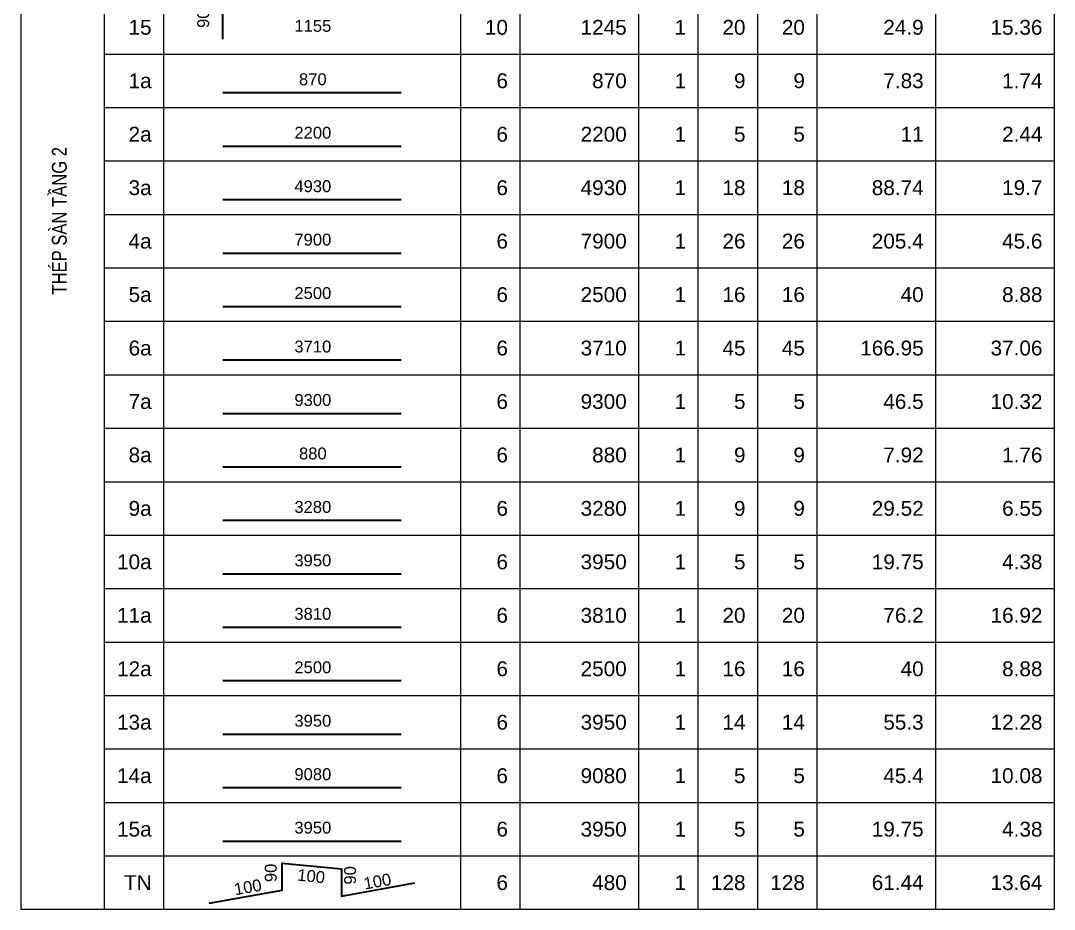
# Model space of a CAD drawing. Header units: millimetres. Extents: x -529861 to -223882, y -171969 to 61504.
# Drawn here: x -327156 to -315321, y -170675 to -160501 of the extents above; entities that cross this region are included whole.
import ezdxf
from ezdxf.enums import TextEntityAlignment as Align

# ---------------------------------------------------------------- set-up
doc = ezdxf.new("R2010")
doc.units = ezdxf.units.MM
doc.header["$LTSCALE"] = 5000
for name, color, linetype, lineweight in [('kata_net khung', 3, 'Continuous', 20), ('kata_text', 7, 'Continuous', 30), ('kata_text @ 1', 7, 'Continuous', 30), ('kata_thep chu', 1, 'Continuous', 35)]:
    doc.layers.add(name, color=color, linetype=linetype, lineweight=lineweight)
doc.styles.add('kata_text', font='arial.ttf', dxfattribs={"width": 0.8})

# ---------------------------------------------------------------- blocks, each defined once
blk = doc.blocks.new('dang37')
at = {"layer": 'kata_net khung'}
for p, q in [((0, 0), (0, -900)), ((1405, 0), (1405, -900)), ((2405, 0), (2405, -900)), ((7405, 0), (7405, -900)), ((8405, 0), (8405, -900)), ((10405, 0), (10405, -900)), ((11405, 0), (11405, -900)), ((12405, 0), (12405, -900)), ((13405, 0), (13405, -900)), ((15405, 0), (15405, -900)), ((17405, 0), (17405, -900)), ((1405, -900), (17405, -900))]:
    blk.add_line(p, q, dxfattribs=at)
at = {"layer": 'kata_thep chu'}
blk.add_lwpolyline([(3175, -799), (4405, -579), (4405, -122), (5400, -220), (5400, -677), (6636, -455)], dxfattribs=at)
at = {"layer": 'kata_text', "style": 'kata_text'}
for tag, rotation, p in [('003', 90, (4211, -287)), ('005', 90, (5546, -328)), ('004', 354, (4892, -340))]:
    blk.add_attdef(tag, text='', height=200, rotation=rotation, dxfattribs=at).set_placement(p, align=Align.MIDDLE_CENTER)
for tag, p in [('001', (2205, -450)), ('007', (8205, -450)), ('008', (10205, -450)), ('009', (11205, -450)), ('010', (12205, -450)), ('011', (13205, -450)), ('012', (15205, -450)), ('013', (17205, -450))]:
    blk.add_attdef(tag, text='', height=250, dxfattribs=at).set_placement(p, align=Align.MIDDLE_RIGHT)
blk.add_attdef('006', text='', height=200, rotation=10, dxfattribs=at).set_placement((5777, -469), align=Align.MIDDLE_LEFT)
blk.add_attdef('002', text='', height=200, rotation=10, dxfattribs=at).set_placement((3852, -683), align=Align.BOTTOM_CENTER)
blk = doc.blocks.new('dang03')
at = {"layer": 'kata_net khung'}
for p, q in [((0, 0), (0, -900)), ((1405, 0), (1405, -900)), ((2405, 0), (2405, -900)), ((7405, 0), (7405, -900)), ((8405, 0), (8405, -900)), ((10405, 0), (10405, -900)), ((11405, 0), (11405, -900)), ((12405, 0), (12405, -900)), ((13405, 0), (13405, -900)), ((15405, 0), (15405, -900)), ((17405, 0), (17405, -900)), ((1405, -900), (17405, -900))]:
    blk.add_line(p, q, dxfattribs=at)
at = {"layer": 'kata_thep chu'}
blk.add_lwpolyline([(3405, -650), (3405, -150), (6405, -150)], dxfattribs=at)
at = {"layer": 'kata_text', "style": 'kata_text'}
blk.add_attdef('09', text='', height=200, rotation=90, dxfattribs=at).set_placement((3073, -150), align=Align.MIDDLE_RIGHT)
for tag, p in [('10', (2205, -450)), ('07', (8205, -450)), ('06', (10205, -450)), ('05', (11205, -450)), ('04', (12205, -450)), ('03', (13205, -450)), ('02', (15205, -450)), ('01', (17205, -450))]:
    blk.add_attdef(tag, text='', height=250, dxfattribs=at).set_placement(p, align=Align.MIDDLE_RIGHT)
blk.add_attdef('08', text='', height=200, dxfattribs=at).set_placement((4920, -425), align=Align.MIDDLE_CENTER)
blk = doc.blocks.new('dang01')
at = {"layer": 'kata_net khung'}
for p, q in [((0, 0), (0, -900)), ((1405, 0), (1405, -900)), ((2405, 0), (2405, -900)), ((7405, 0), (7405, -900)), ((8405, 0), (8405, -900)), ((10405, 0), (10405, -900)), ((11405, 0), (11405, -900)), ((12405, 0), (12405, -900)), ((13405, 0), (13405, -900)), ((15405, 0), (15405, -900)), ((17405, 0), (17405, -900)), ((1405, -900), (17405, -900))]:
    blk.add_line(p, q, dxfattribs=at)
at = {"layer": 'kata_thep chu'}
blk.add_line((3405, -650), (6405, -650), dxfattribs=at)
at = {"layer": 'kata_text', "style": 'kata_text'}
for p in [(2205, -450), (8205, -450), (10205, -450), (11205, -450), (12205, -450), (13205, -450), (15205, -450), (17205, -450)]:
    blk.add_attdef('D03', text='', height=250, dxfattribs=at).set_placement(p, align=Align.MIDDLE_RIGHT)
blk.add_attdef('00000000', text='', height=200, dxfattribs=at).set_placement((4920, -425), align=Align.MIDDLE_CENTER)

msp = doc.modelspace()

# ---------------------------------------------------------------- linework, layer by layer
at = {"layer": 'kata_net khung', "linetype": 'ByBlock', "ltscale": 1500}
msp.add_line((-327156.41, -170675.11), (-326200.81, -170675.11), dxfattribs=at)

# ---------------------------------------------------------------- block references
at = {"layer": 'kata_net khung', "linetype": 'ByBlock', "ltscale": 1500, "xscale": 0.68, "yscale": 0.68, "zscale": 0.68}
for name, p, values in [('dang03', (-327156.41, -160271.11), {'10': '15', '09': '90', '08': '1155', '07': '10', '06': '1245', '05': '1', '04': '20', '03': '20', '02': '24.9', '01': '15.36'}), ('dang37', (-327156.41, -170063.11), {'001': 'TN', '002': '100', '003': '90', '004': '100', '005': '90', '006': '100', '007': '6', '008': '480', '009': '1', '010': '128', '011': '128', '012': '61.44', '013': '13.64'})]:
    msp.add_blockref(name, p, dxfattribs=at).add_auto_attribs(values)
at = {"layer": 'kata_net khung', "linetype": 'ByBlock', "ltscale": 1500}
ref = msp.add_blockref('dang01', (-327156.41, -160883.11), dxfattribs=dict(at, xscale=0.68, yscale=0.68, zscale=0.68))
ref.add_attrib('D03', '1a', dxfattribs={"layer": 'kata_text', "height": 170, "style": 'kata_text'}).set_placement((-325656.81, -161189.11), align=Align.MIDDLE_RIGHT)
ref.add_attrib('00000000', '870', dxfattribs={"layer": 'kata_text', "height": 136, "style": 'kata_text'}).set_placement((-323811.07, -161171.93), align=Align.MIDDLE_CENTER)
ref.add_attrib('D03', '6', dxfattribs={"layer": 'kata_text', "height": 170, "style": 'kata_text'}).set_placement((-321576.81, -161189.11), align=Align.MIDDLE_RIGHT)
ref.add_attrib('D03', '870', dxfattribs={"layer": 'kata_text', "height": 170, "style": 'kata_text'}).set_placement((-320216.81, -161189.11), align=Align.MIDDLE_RIGHT)
ref.add_attrib('D03', '1', dxfattribs={"layer": 'kata_text', "height": 170, "style": 'kata_text'}).set_placement((-319536.81, -161189.11), align=Align.MIDDLE_RIGHT)
ref.add_attrib('D03', '9', dxfattribs={"layer": 'kata_text', "height": 170, "style": 'kata_text'}).set_placement((-318856.81, -161189.11), align=Align.MIDDLE_RIGHT)
ref.add_attrib('D03', '9', dxfattribs={"layer": 'kata_text', "height": 170, "style": 'kata_text'}).set_placement((-318176.81, -161188.88), align=Align.MIDDLE_RIGHT)
ref.add_attrib('D03', '7.83', dxfattribs={"layer": 'kata_text', "height": 170, "style": 'kata_text'}).set_placement((-316816.81, -161189.11), align=Align.MIDDLE_RIGHT)
ref.add_attrib('D03', '1.74', dxfattribs={"layer": 'kata_text', "height": 170, "style": 'kata_text'}).set_placement((-315456.81, -161189.11), align=Align.MIDDLE_RIGHT)
ref = msp.add_blockref('dang01', (-327156.41, -161495.11), dxfattribs=dict(at, xscale=0.68, yscale=0.68, zscale=0.68))
ref.add_attrib('D03', '2a', dxfattribs={"layer": 'kata_text', "height": 170, "style": 'kata_text'}).set_placement((-325656.81, -161801.11), align=Align.MIDDLE_RIGHT)
ref.add_attrib('00000000', '2200', dxfattribs={"layer": 'kata_text', "height": 136, "style": 'kata_text'}).set_placement((-323811.07, -161783.93), align=Align.MIDDLE_CENTER)
ref.add_attrib('D03', '6', dxfattribs={"layer": 'kata_text', "height": 170, "style": 'kata_text'}).set_placement((-321576.81, -161801.11), align=Align.MIDDLE_RIGHT)
ref.add_attrib('D03', '2200', dxfattribs={"layer": 'kata_text', "height": 170, "style": 'kata_text'}).set_placement((-320216.81, -161801.11), align=Align.MIDDLE_RIGHT)
ref.add_attrib('D03', '1', dxfattribs={"layer": 'kata_text', "height": 170, "style": 'kata_text'}).set_placement((-319536.81, -161801.11), align=Align.MIDDLE_RIGHT)
ref.add_attrib('D03', '5', dxfattribs={"layer": 'kata_text', "height": 170, "style": 'kata_text'}).set_placement((-318856.81, -161801.11), align=Align.MIDDLE_RIGHT)
ref.add_attrib('D03', '5', dxfattribs={"layer": 'kata_text', "height": 170, "style": 'kata_text'}).set_placement((-318176.81, -161800.88), align=Align.MIDDLE_RIGHT)
ref.add_attrib('D03', '11', dxfattribs={"layer": 'kata_text', "height": 170, "style": 'kata_text'}).set_placement((-316816.81, -161801.11), align=Align.MIDDLE_RIGHT)
ref.add_attrib('D03', '2.44', dxfattribs={"layer": 'kata_text', "height": 170, "style": 'kata_text'}).set_placement((-315456.81, -161801.11), align=Align.MIDDLE_RIGHT)
ref = msp.add_blockref('dang01', (-327156.41, -162107.11), dxfattribs=dict(at, xscale=0.68, yscale=0.68, zscale=0.68))
ref.add_attrib('D03', '3a', dxfattribs={"layer": 'kata_text', "height": 170, "style": 'kata_text'}).set_placement((-325656.81, -162413.11), align=Align.MIDDLE_RIGHT)
ref.add_attrib('00000000', '4930', dxfattribs={"layer": 'kata_text', "height": 136, "style": 'kata_text'}).set_placement((-323811.07, -162395.93), align=Align.MIDDLE_CENTER)
ref.add_attrib('D03', '6', dxfattribs={"layer": 'kata_text', "height": 170, "style": 'kata_text'}).set_placement((-321576.81, -162413.11), align=Align.MIDDLE_RIGHT)
ref.add_attrib('D03', '4930', dxfattribs={"layer": 'kata_text', "height": 170, "style": 'kata_text'}).set_placement((-320216.81, -162413.11), align=Align.MIDDLE_RIGHT)
ref.add_attrib('D03', '1', dxfattribs={"layer": 'kata_text', "height": 170, "style": 'kata_text'}).set_placement((-319536.81, -162413.11), align=Align.MIDDLE_RIGHT)
ref.add_attrib('D03', '18', dxfattribs={"layer": 'kata_text', "height": 170, "style": 'kata_text'}).set_placement((-318856.81, -162413.11), align=Align.MIDDLE_RIGHT)
ref.add_attrib('D03', '18', dxfattribs={"layer": 'kata_text', "height": 170, "style": 'kata_text'}).set_placement((-318176.81, -162412.88), align=Align.MIDDLE_RIGHT)
ref.add_attrib('D03', '88.74', dxfattribs={"layer": 'kata_text', "height": 170, "style": 'kata_text'}).set_placement((-316816.81, -162413.11), align=Align.MIDDLE_RIGHT)
ref.add_attrib('D03', '19.7', dxfattribs={"layer": 'kata_text', "height": 170, "style": 'kata_text'}).set_placement((-315456.81, -162413.11), align=Align.MIDDLE_RIGHT)
ref = msp.add_blockref('dang01', (-327156.41, -162719.11), dxfattribs=dict(at, xscale=0.68, yscale=0.68, zscale=0.68))
ref.add_attrib('D03', '4a', dxfattribs={"layer": 'kata_text', "height": 170, "style": 'kata_text'}).set_placement((-325656.81, -163025.11), align=Align.MIDDLE_RIGHT)
ref.add_attrib('00000000', '7900', dxfattribs={"layer": 'kata_text', "height": 136, "style": 'kata_text'}).set_placement((-323811.07, -163007.93), align=Align.MIDDLE_CENTER)
ref.add_attrib('D03', '6', dxfattribs={"layer": 'kata_text', "height": 170, "style": 'kata_text'}).set_placement((-321576.81, -163025.11), align=Align.MIDDLE_RIGHT)
ref.add_attrib('D03', '7900', dxfattribs={"layer": 'kata_text', "height": 170, "style": 'kata_text'}).set_placement((-320216.81, -163025.11), align=Align.MIDDLE_RIGHT)
ref.add_attrib('D03', '1', dxfattribs={"layer": 'kata_text', "height": 170, "style": 'kata_text'}).set_placement((-319536.81, -163025.11), align=Align.MIDDLE_RIGHT)
ref.add_attrib('D03', '26', dxfattribs={"layer": 'kata_text', "height": 170, "style": 'kata_text'}).set_placement((-318856.81, -163025.11), align=Align.MIDDLE_RIGHT)
ref.add_attrib('D03', '26', dxfattribs={"layer": 'kata_text', "height": 170, "style": 'kata_text'}).set_placement((-318176.81, -163024.88), align=Align.MIDDLE_RIGHT)
ref.add_attrib('D03', '205.4', dxfattribs={"layer": 'kata_text', "height": 170, "style": 'kata_text'}).set_placement((-316816.81, -163025.11), align=Align.MIDDLE_RIGHT)
ref.add_attrib('D03', '45.6', dxfattribs={"layer": 'kata_text', "height": 170, "style": 'kata_text'}).set_placement((-315456.81, -163025.11), align=Align.MIDDLE_RIGHT)
ref = msp.add_blockref('dang01', (-327156.41, -163331.11), dxfattribs=dict(at, xscale=0.68, yscale=0.68, zscale=0.68))
ref.add_attrib('D03', '5a', dxfattribs={"layer": 'kata_text', "height": 170, "style": 'kata_text'}).set_placement((-325656.81, -163637.11), align=Align.MIDDLE_RIGHT)
ref.add_attrib('00000000', '2500', dxfattribs={"layer": 'kata_text', "height": 136, "style": 'kata_text'}).set_placement((-323811.07, -163619.93), align=Align.MIDDLE_CENTER)
ref.add_attrib('D03', '6', dxfattribs={"layer": 'kata_text', "height": 170, "style": 'kata_text'}).set_placement((-321576.81, -163637.11), align=Align.MIDDLE_RIGHT)
ref.add_attrib('D03', '2500', dxfattribs={"layer": 'kata_text', "height": 170, "style": 'kata_text'}).set_placement((-320216.81, -163637.11), align=Align.MIDDLE_RIGHT)
ref.add_attrib('D03', '1', dxfattribs={"layer": 'kata_text', "height": 170, "style": 'kata_text'}).set_placement((-319536.81, -163637.11), align=Align.MIDDLE_RIGHT)
ref.add_attrib('D03', '16', dxfattribs={"layer": 'kata_text', "height": 170, "style": 'kata_text'}).set_placement((-318856.81, -163637.11), align=Align.MIDDLE_RIGHT)
ref.add_attrib('D03', '16', dxfattribs={"layer": 'kata_text', "height": 170, "style": 'kata_text'}).set_placement((-318176.81, -163636.88), align=Align.MIDDLE_RIGHT)
ref.add_attrib('D03', '40', dxfattribs={"layer": 'kata_text', "height": 170, "style": 'kata_text'}).set_placement((-316816.81, -163637.11), align=Align.MIDDLE_RIGHT)
ref.add_attrib('D03', '8.88', dxfattribs={"layer": 'kata_text', "height": 170, "style": 'kata_text'}).set_placement((-315456.81, -163637.11), align=Align.MIDDLE_RIGHT)
ref = msp.add_blockref('dang01', (-327156.41, -163943.11), dxfattribs=dict(at, xscale=0.68, yscale=0.68, zscale=0.68))
ref.add_attrib('D03', '6a', dxfattribs={"layer": 'kata_text', "height": 170, "style": 'kata_text'}).set_placement((-325656.81, -164249.11), align=Align.MIDDLE_RIGHT)
ref.add_attrib('00000000', '3710', dxfattribs={"layer": 'kata_text', "height": 136, "style": 'kata_text'}).set_placement((-323811.07, -164231.93), align=Align.MIDDLE_CENTER)
ref.add_attrib('D03', '6', dxfattribs={"layer": 'kata_text', "height": 170, "style": 'kata_text'}).set_placement((-321576.81, -164249.11), align=Align.MIDDLE_RIGHT)
ref.add_attrib('D03', '3710', dxfattribs={"layer": 'kata_text', "height": 170, "style": 'kata_text'}).set_placement((-320216.81, -164249.11), align=Align.MIDDLE_RIGHT)
ref.add_attrib('D03', '1', dxfattribs={"layer": 'kata_text', "height": 170, "style": 'kata_text'}).set_placement((-319536.81, -164249.11), align=Align.MIDDLE_RIGHT)
ref.add_attrib('D03', '45', dxfattribs={"layer": 'kata_text', "height": 170, "style": 'kata_text'}).set_placement((-318856.81, -164249.11), align=Align.MIDDLE_RIGHT)
ref.add_attrib('D03', '45', dxfattribs={"layer": 'kata_text', "height": 170, "style": 'kata_text'}).set_placement((-318176.81, -164248.88), align=Align.MIDDLE_RIGHT)
ref.add_attrib('D03', '166.95', dxfattribs={"layer": 'kata_text', "height": 170, "style": 'kata_text'}).set_placement((-316816.81, -164249.11), align=Align.MIDDLE_RIGHT)
ref.add_attrib('D03', '37.06', dxfattribs={"layer": 'kata_text', "height": 170, "style": 'kata_text'}).set_placement((-315456.81, -164249.11), align=Align.MIDDLE_RIGHT)
ref = msp.add_blockref('dang01', (-327156.41, -164555.11), dxfattribs=dict(at, xscale=0.68, yscale=0.68, zscale=0.68))
ref.add_attrib('D03', '7a', dxfattribs={"layer": 'kata_text', "height": 170, "style": 'kata_text'}).set_placement((-325656.81, -164861.11), align=Align.MIDDLE_RIGHT)
ref.add_attrib('00000000', '9300', dxfattribs={"layer": 'kata_text', "height": 136, "style": 'kata_text'}).set_placement((-323811.07, -164843.93), align=Align.MIDDLE_CENTER)
ref.add_attrib('D03', '6', dxfattribs={"layer": 'kata_text', "height": 170, "style": 'kata_text'}).set_placement((-321576.81, -164861.11), align=Align.MIDDLE_RIGHT)
ref.add_attrib('D03', '9300', dxfattribs={"layer": 'kata_text', "height": 170, "style": 'kata_text'}).set_placement((-320216.81, -164861.11), align=Align.MIDDLE_RIGHT)
ref.add_attrib('D03', '1', dxfattribs={"layer": 'kata_text', "height": 170, "style": 'kata_text'}).set_placement((-319536.81, -164861.11), align=Align.MIDDLE_RIGHT)
ref.add_attrib('D03', '5', dxfattribs={"layer": 'kata_text', "height": 170, "style": 'kata_text'}).set_placement((-318856.81, -164861.11), align=Align.MIDDLE_RIGHT)
ref.add_attrib('D03', '5', dxfattribs={"layer": 'kata_text', "height": 170, "style": 'kata_text'}).set_placement((-318176.81, -164860.88), align=Align.MIDDLE_RIGHT)
ref.add_attrib('D03', '46.5', dxfattribs={"layer": 'kata_text', "height": 170, "style": 'kata_text'}).set_placement((-316816.81, -164861.11), align=Align.MIDDLE_RIGHT)
ref.add_attrib('D03', '10.32', dxfattribs={"layer": 'kata_text', "height": 170, "style": 'kata_text'}).set_placement((-315456.81, -164861.11), align=Align.MIDDLE_RIGHT)
ref = msp.add_blockref('dang01', (-327156.41, -165167.11), dxfattribs=dict(at, xscale=0.68, yscale=0.68, zscale=0.68))
ref.add_attrib('D03', '8a', dxfattribs={"layer": 'kata_text', "height": 170, "style": 'kata_text'}).set_placement((-325656.81, -165473.11), align=Align.MIDDLE_RIGHT)
ref.add_attrib('00000000', '880', dxfattribs={"layer": 'kata_text', "height": 136, "style": 'kata_text'}).set_placement((-323811.07, -165455.93), align=Align.MIDDLE_CENTER)
ref.add_attrib('D03', '6', dxfattribs={"layer": 'kata_text', "height": 170, "style": 'kata_text'}).set_placement((-321576.81, -165473.11), align=Align.MIDDLE_RIGHT)
ref.add_attrib('D03', '880', dxfattribs={"layer": 'kata_text', "height": 170, "style": 'kata_text'}).set_placement((-320216.81, -165473.11), align=Align.MIDDLE_RIGHT)
ref.add_attrib('D03', '1', dxfattribs={"layer": 'kata_text', "height": 170, "style": 'kata_text'}).set_placement((-319536.81, -165473.11), align=Align.MIDDLE_RIGHT)
ref.add_attrib('D03', '9', dxfattribs={"layer": 'kata_text', "height": 170, "style": 'kata_text'}).set_placement((-318856.81, -165473.11), align=Align.MIDDLE_RIGHT)
ref.add_attrib('D03', '9', dxfattribs={"layer": 'kata_text', "height": 170, "style": 'kata_text'}).set_placement((-318176.81, -165472.88), align=Align.MIDDLE_RIGHT)
ref.add_attrib('D03', '7.92', dxfattribs={"layer": 'kata_text', "height": 170, "style": 'kata_text'}).set_placement((-316816.81, -165473.11), align=Align.MIDDLE_RIGHT)
ref.add_attrib('D03', '1.76', dxfattribs={"layer": 'kata_text', "height": 170, "style": 'kata_text'}).set_placement((-315456.81, -165473.11), align=Align.MIDDLE_RIGHT)
ref = msp.add_blockref('dang01', (-327156.41, -165779.11), dxfattribs=dict(at, xscale=0.68, yscale=0.68, zscale=0.68))
ref.add_attrib('D03', '9a', dxfattribs={"layer": 'kata_text', "height": 170, "style": 'kata_text'}).set_placement((-325656.81, -166085.11), align=Align.MIDDLE_RIGHT)
ref.add_attrib('00000000', '3280', dxfattribs={"layer": 'kata_text', "height": 136, "style": 'kata_text'}).set_placement((-323811.07, -166067.93), align=Align.MIDDLE_CENTER)
ref.add_attrib('D03', '6', dxfattribs={"layer": 'kata_text', "height": 170, "style": 'kata_text'}).set_placement((-321576.81, -166085.11), align=Align.MIDDLE_RIGHT)
ref.add_attrib('D03', '3280', dxfattribs={"layer": 'kata_text', "height": 170, "style": 'kata_text'}).set_placement((-320216.81, -166085.11), align=Align.MIDDLE_RIGHT)
ref.add_attrib('D03', '1', dxfattribs={"layer": 'kata_text', "height": 170, "style": 'kata_text'}).set_placement((-319536.81, -166085.11), align=Align.MIDDLE_RIGHT)
ref.add_attrib('D03', '9', dxfattribs={"layer": 'kata_text', "height": 170, "style": 'kata_text'}).set_placement((-318856.81, -166085.11), align=Align.MIDDLE_RIGHT)
ref.add_attrib('D03', '9', dxfattribs={"layer": 'kata_text', "height": 170, "style": 'kata_text'}).set_placement((-318176.81, -166084.88), align=Align.MIDDLE_RIGHT)
ref.add_attrib('D03', '29.52', dxfattribs={"layer": 'kata_text', "height": 170, "style": 'kata_text'}).set_placement((-316816.81, -166085.11), align=Align.MIDDLE_RIGHT)
ref.add_attrib('D03', '6.55', dxfattribs={"layer": 'kata_text', "height": 170, "style": 'kata_text'}).set_placement((-315456.81, -166085.11), align=Align.MIDDLE_RIGHT)
ref = msp.add_blockref('dang01', (-327156.41, -166391.11), dxfattribs=dict(at, xscale=0.68, yscale=0.68, zscale=0.68))
ref.add_attrib('D03', '10a', dxfattribs={"layer": 'kata_text', "height": 170, "style": 'kata_text'}).set_placement((-325656.81, -166697.11), align=Align.MIDDLE_RIGHT)
ref.add_attrib('00000000', '3950', dxfattribs={"layer": 'kata_text', "height": 136, "style": 'kata_text'}).set_placement((-323811.07, -166679.93), align=Align.MIDDLE_CENTER)
ref.add_attrib('D03', '6', dxfattribs={"layer": 'kata_text', "height": 170, "style": 'kata_text'}).set_placement((-321576.81, -166697.11), align=Align.MIDDLE_RIGHT)
ref.add_attrib('D03', '3950', dxfattribs={"layer": 'kata_text', "height": 170, "style": 'kata_text'}).set_placement((-320216.81, -166697.11), align=Align.MIDDLE_RIGHT)
ref.add_attrib('D03', '1', dxfattribs={"layer": 'kata_text', "height": 170, "style": 'kata_text'}).set_placement((-319536.81, -166697.11), align=Align.MIDDLE_RIGHT)
ref.add_attrib('D03', '5', dxfattribs={"layer": 'kata_text', "height": 170, "style": 'kata_text'}).set_placement((-318856.81, -166697.11), align=Align.MIDDLE_RIGHT)
ref.add_attrib('D03', '5', dxfattribs={"layer": 'kata_text', "height": 170, "style": 'kata_text'}).set_placement((-318176.81, -166696.88), align=Align.MIDDLE_RIGHT)
ref.add_attrib('D03', '19.75', dxfattribs={"layer": 'kata_text', "height": 170, "style": 'kata_text'}).set_placement((-316816.81, -166697.11), align=Align.MIDDLE_RIGHT)
ref.add_attrib('D03', '4.38', dxfattribs={"layer": 'kata_text', "height": 170, "style": 'kata_text'}).set_placement((-315456.81, -166697.11), align=Align.MIDDLE_RIGHT)
ref = msp.add_blockref('dang01', (-327156.41, -167003.11), dxfattribs=dict(at, xscale=0.68, yscale=0.68, zscale=0.68))
ref.add_attrib('D03', '11a', dxfattribs={"layer": 'kata_text', "height": 170, "style": 'kata_text'}).set_placement((-325656.81, -167309.11), align=Align.MIDDLE_RIGHT)
ref.add_attrib('00000000', '3810', dxfattribs={"layer": 'kata_text', "height": 136, "style": 'kata_text'}).set_placement((-323811.07, -167291.93), align=Align.MIDDLE_CENTER)
ref.add_attrib('D03', '6', dxfattribs={"layer": 'kata_text', "height": 170, "style": 'kata_text'}).set_placement((-321576.81, -167309.11), align=Align.MIDDLE_RIGHT)
ref.add_attrib('D03', '3810', dxfattribs={"layer": 'kata_text', "height": 170, "style": 'kata_text'}).set_placement((-320216.81, -167309.11), align=Align.MIDDLE_RIGHT)
ref.add_attrib('D03', '1', dxfattribs={"layer": 'kata_text', "height": 170, "style": 'kata_text'}).set_placement((-319536.81, -167309.11), align=Align.MIDDLE_RIGHT)
ref.add_attrib('D03', '20', dxfattribs={"layer": 'kata_text', "height": 170, "style": 'kata_text'}).set_placement((-318856.81, -167309.11), align=Align.MIDDLE_RIGHT)
ref.add_attrib('D03', '20', dxfattribs={"layer": 'kata_text', "height": 170, "style": 'kata_text'}).set_placement((-318176.81, -167308.88), align=Align.MIDDLE_RIGHT)
ref.add_attrib('D03', '76.2', dxfattribs={"layer": 'kata_text', "height": 170, "style": 'kata_text'}).set_placement((-316816.81, -167309.11), align=Align.MIDDLE_RIGHT)
ref.add_attrib('D03', '16.92', dxfattribs={"layer": 'kata_text', "height": 170, "style": 'kata_text'}).set_placement((-315456.81, -167309.11), align=Align.MIDDLE_RIGHT)
ref = msp.add_blockref('dang01', (-327156.41, -167615.11), dxfattribs=dict(at, xscale=0.68, yscale=0.68, zscale=0.68))
ref.add_attrib('D03', '12a', dxfattribs={"layer": 'kata_text', "height": 170, "style": 'kata_text'}).set_placement((-325656.81, -167921.11), align=Align.MIDDLE_RIGHT)
ref.add_attrib('00000000', '2500', dxfattribs={"layer": 'kata_text', "height": 136, "style": 'kata_text'}).set_placement((-323811.07, -167903.93), align=Align.MIDDLE_CENTER)
ref.add_attrib('D03', '6', dxfattribs={"layer": 'kata_text', "height": 170, "style": 'kata_text'}).set_placement((-321576.81, -167921.11), align=Align.MIDDLE_RIGHT)
ref.add_attrib('D03', '2500', dxfattribs={"layer": 'kata_text', "height": 170, "style": 'kata_text'}).set_placement((-320216.81, -167921.11), align=Align.MIDDLE_RIGHT)
ref.add_attrib('D03', '1', dxfattribs={"layer": 'kata_text', "height": 170, "style": 'kata_text'}).set_placement((-319536.81, -167921.11), align=Align.MIDDLE_RIGHT)
ref.add_attrib('D03', '16', dxfattribs={"layer": 'kata_text', "height": 170, "style": 'kata_text'}).set_placement((-318856.81, -167921.11), align=Align.MIDDLE_RIGHT)
ref.add_attrib('D03', '16', dxfattribs={"layer": 'kata_text', "height": 170, "style": 'kata_text'}).set_placement((-318176.81, -167920.88), align=Align.MIDDLE_RIGHT)
ref.add_attrib('D03', '40', dxfattribs={"layer": 'kata_text', "height": 170, "style": 'kata_text'}).set_placement((-316816.81, -167921.11), align=Align.MIDDLE_RIGHT)
ref.add_attrib('D03', '8.88', dxfattribs={"layer": 'kata_text', "height": 170, "style": 'kata_text'}).set_placement((-315456.81, -167921.11), align=Align.MIDDLE_RIGHT)
ref = msp.add_blockref('dang01', (-327156.41, -168227.11), dxfattribs=dict(at, xscale=0.68, yscale=0.68, zscale=0.68))
ref.add_attrib('D03', '13a', dxfattribs={"layer": 'kata_text', "height": 170, "style": 'kata_text'}).set_placement((-325656.81, -168533.11), align=Align.MIDDLE_RIGHT)
ref.add_attrib('00000000', '3950', dxfattribs={"layer": 'kata_text', "height": 136, "style": 'kata_text'}).set_placement((-323811.07, -168515.93), align=Align.MIDDLE_CENTER)
ref.add_attrib('D03', '6', dxfattribs={"layer": 'kata_text', "height": 170, "style": 'kata_text'}).set_placement((-321576.81, -168533.11), align=Align.MIDDLE_RIGHT)
ref.add_attrib('D03', '3950', dxfattribs={"layer": 'kata_text', "height": 170, "style": 'kata_text'}).set_placement((-320216.81, -168533.11), align=Align.MIDDLE_RIGHT)
ref.add_attrib('D03', '1', dxfattribs={"layer": 'kata_text', "height": 170, "style": 'kata_text'}).set_placement((-319536.81, -168533.11), align=Align.MIDDLE_RIGHT)
ref.add_attrib('D03', '14', dxfattribs={"layer": 'kata_text', "height": 170, "style": 'kata_text'}).set_placement((-318856.81, -168533.11), align=Align.MIDDLE_RIGHT)
ref.add_attrib('D03', '14', dxfattribs={"layer": 'kata_text', "height": 170, "style": 'kata_text'}).set_placement((-318176.81, -168532.88), align=Align.MIDDLE_RIGHT)
ref.add_attrib('D03', '55.3', dxfattribs={"layer": 'kata_text', "height": 170, "style": 'kata_text'}).set_placement((-316816.81, -168533.11), align=Align.MIDDLE_RIGHT)
ref.add_attrib('D03', '12.28', dxfattribs={"layer": 'kata_text', "height": 170, "style": 'kata_text'}).set_placement((-315456.81, -168533.11), align=Align.MIDDLE_RIGHT)
ref = msp.add_blockref('dang01', (-327156.41, -168839.11), dxfattribs=dict(at, xscale=0.68, yscale=0.68, zscale=0.68))
ref.add_attrib('D03', '14a', dxfattribs={"layer": 'kata_text', "height": 170, "style": 'kata_text'}).set_placement((-325656.81, -169145.11), align=Align.MIDDLE_RIGHT)
ref.add_attrib('00000000', '9080', dxfattribs={"layer": 'kata_text', "height": 136, "style": 'kata_text'}).set_placement((-323811.07, -169127.93), align=Align.MIDDLE_CENTER)
ref.add_attrib('D03', '6', dxfattribs={"layer": 'kata_text', "height": 170, "style": 'kata_text'}).set_placement((-321576.81, -169145.11), align=Align.MIDDLE_RIGHT)
ref.add_attrib('D03', '9080', dxfattribs={"layer": 'kata_text', "height": 170, "style": 'kata_text'}).set_placement((-320216.81, -169145.11), align=Align.MIDDLE_RIGHT)
ref.add_attrib('D03', '1', dxfattribs={"layer": 'kata_text', "height": 170, "style": 'kata_text'}).set_placement((-319536.81, -169145.11), align=Align.MIDDLE_RIGHT)
ref.add_attrib('D03', '5', dxfattribs={"layer": 'kata_text', "height": 170, "style": 'kata_text'}).set_placement((-318856.81, -169145.11), align=Align.MIDDLE_RIGHT)
ref.add_attrib('D03', '5', dxfattribs={"layer": 'kata_text', "height": 170, "style": 'kata_text'}).set_placement((-318176.81, -169144.88), align=Align.MIDDLE_RIGHT)
ref.add_attrib('D03', '45.4', dxfattribs={"layer": 'kata_text', "height": 170, "style": 'kata_text'}).set_placement((-316816.81, -169145.11), align=Align.MIDDLE_RIGHT)
ref.add_attrib('D03', '10.08', dxfattribs={"layer": 'kata_text', "height": 170, "style": 'kata_text'}).set_placement((-315456.81, -169145.11), align=Align.MIDDLE_RIGHT)
ref = msp.add_blockref('dang01', (-327156.41, -169451.11), dxfattribs=dict(at, xscale=0.68, yscale=0.68, zscale=0.68))
ref.add_attrib('D03', '15a', dxfattribs={"layer": 'kata_text', "height": 170, "style": 'kata_text'}).set_placement((-325656.81, -169757.11), align=Align.MIDDLE_RIGHT)
ref.add_attrib('00000000', '3950', dxfattribs={"layer": 'kata_text', "height": 136, "style": 'kata_text'}).set_placement((-323811.07, -169739.93), align=Align.MIDDLE_CENTER)
ref.add_attrib('D03', '6', dxfattribs={"layer": 'kata_text', "height": 170, "style": 'kata_text'}).set_placement((-321576.81, -169757.11), align=Align.MIDDLE_RIGHT)
ref.add_attrib('D03', '3950', dxfattribs={"layer": 'kata_text', "height": 170, "style": 'kata_text'}).set_placement((-320216.81, -169757.11), align=Align.MIDDLE_RIGHT)
ref.add_attrib('D03', '1', dxfattribs={"layer": 'kata_text', "height": 170, "style": 'kata_text'}).set_placement((-319536.81, -169757.11), align=Align.MIDDLE_RIGHT)
ref.add_attrib('D03', '5', dxfattribs={"layer": 'kata_text', "height": 170, "style": 'kata_text'}).set_placement((-318856.81, -169757.11), align=Align.MIDDLE_RIGHT)
ref.add_attrib('D03', '5', dxfattribs={"layer": 'kata_text', "height": 170, "style": 'kata_text'}).set_placement((-318176.81, -169756.88), align=Align.MIDDLE_RIGHT)
ref.add_attrib('D03', '19.75', dxfattribs={"layer": 'kata_text', "height": 170, "style": 'kata_text'}).set_placement((-316816.81, -169757.11), align=Align.MIDDLE_RIGHT)
ref.add_attrib('D03', '4.38', dxfattribs={"layer": 'kata_text', "height": 170, "style": 'kata_text'}).set_placement((-315456.81, -169757.11), align=Align.MIDDLE_RIGHT)

# ---------------------------------------------------------------- texts
at = {"layer": 'kata_text @ 1', "insert": (-326712.91, -162792.15), "char_height": 170, "width": 2975, "attachment_point": 5, "rotation": 90, "style": 'kata_text'}
msp.add_mtext('THÉP SÀN TẦNG 2', dxfattribs=at)

doc.saveas('drawing.dxf')
